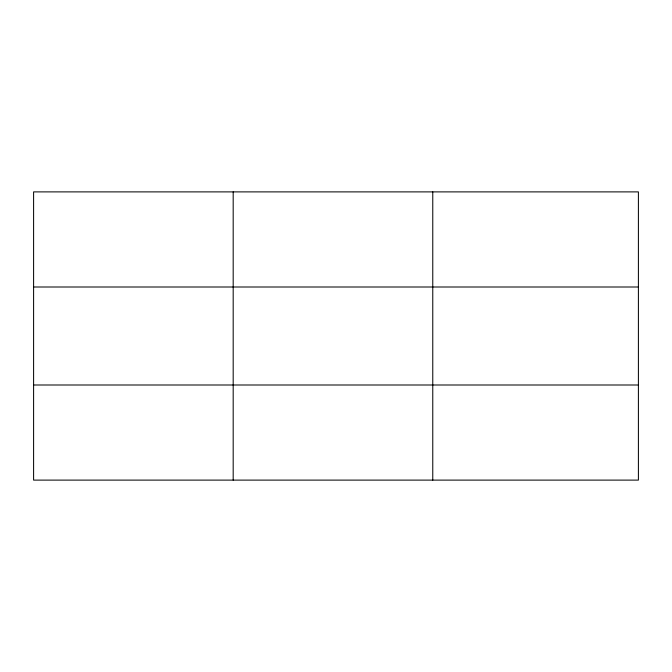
<?xml version="1.0" encoding="UTF-8"?>
<svg xmlns="http://www.w3.org/2000/svg" width="672" height="672" viewBox="0 0 672 672"><rect width="100%" height="100%" fill="white"/><g stroke="black" fill="none" stroke-linecap="round" stroke-linejoin="round"><path stroke-width="1.01" d="M233.184 480.11L233.184 191.89M432.768 480.11L432.768 191.89M638.4 384.997L638.4 480.11L33.6 480.11L33.6 191.89L638.4 191.89L638.4 384.997L33.6 384.997M33.6 287.003L638.4 287.003"/></g></svg>
